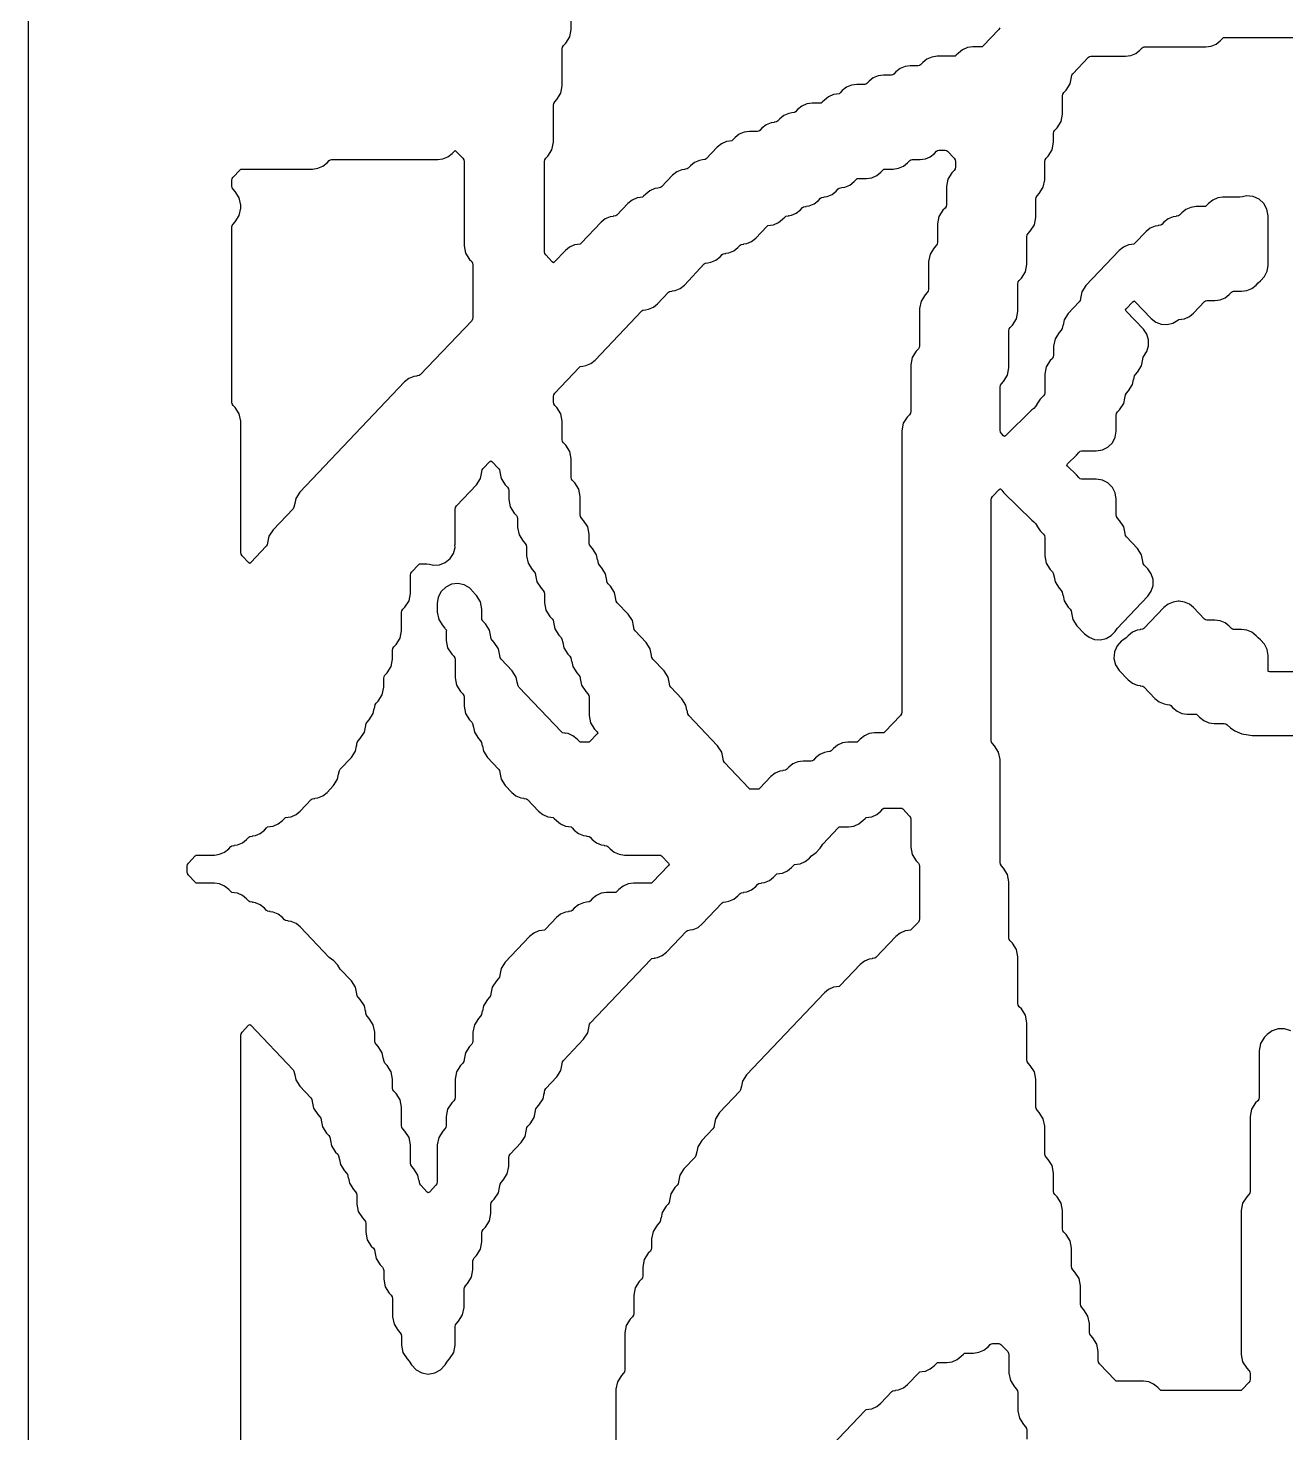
# Model space of a CAD drawing. Header units: millimetres. Extents: x 10 to 410, y 18 to 283.
# Drawn here: x 148 to 179.63, y 215.63 to 250.95 of the extents above; entities that cross this region are included whole.
import ezdxf

# ---------------------------------------------------------------- set-up
doc = ezdxf.new("R2010")
doc.units = ezdxf.units.MM
doc.layers.add('CUT', color=1, linetype='Continuous')

msp = doc.modelspace()

# ---------------------------------------------------------------- linework, layer by layer
at = {"layer": 'CUT'}
for points in [[(198.134, 157), (198.134, 160), (211.2679, 160), (211.2679, 280), (198.134, 280), (198.134, 283), (190.134, 283), (190.134, 280), (169.134, 280), (169.134, 283), (161.134, 283), (161.134, 280), (148, 280), (148, 160), (161.134, 160), (161.134, 157), (169.134, 157), (169.134, 160), (190.134, 160), (190.134, 157)], [(155.2889, 247.4274), (155.4127, 247.4805), (155.5178, 247.5648), (155.5714, 247.6211), (155.5965, 247.6412), (155.6285, 247.6456), (158.3008, 247.6456), (158.4343, 247.6637), (158.558, 247.7168), (158.6632, 247.801), (158.712, 247.8524), (158.74, 247.8736), (158.768, 247.8524), (158.9318, 247.6801), (158.9561, 247.6422), (158.9647, 247.5979), (158.9647, 245.4825), (159.0003, 245.297), (159.1023, 245.1379), (159.1565, 245.0809), (159.1808, 245.043), (159.1893, 244.9988), (159.1893, 243.6763), (159.1808, 243.6321), (159.1565, 243.5942), (157.8646, 242.2355), (157.8395, 242.2153), (157.774, 242.2064), (157.7744, 242.2033), (157.6977, 242.1928), (157.5739, 242.1397), (157.4688, 242.0555), (154.8336, 239.284), (154.7317, 239.125), (154.7071, 238.997), (154.705, 238.9974), (154.6875, 238.9064), (154.6632, 238.8684), (154.1596, 238.3389), (154.0577, 238.1798), (154.0331, 238.0519), (154.031, 238.0523), (154.0135, 237.9612), (153.9892, 237.9233), (153.6007, 237.5147), (153.5727, 237.4935), (153.5447, 237.5147), (153.3808, 237.687), (153.3565, 237.7249), (153.348, 237.7692), (153.348, 241.0661), (153.3123, 241.2516), (153.2103, 241.4106), (153.1562, 241.4676), (153.1318, 241.5055), (153.1233, 241.5498), (153.1233, 245.9439), (153.1318, 245.9882), (153.1562, 246.0261), (153.2103, 246.0831), (153.3123, 246.2421), (153.348, 246.4276), (153.348, 246.5007), (153.3123, 246.6862), (153.2103, 246.8452), (153.1562, 246.9022), (153.1318, 246.9401), (153.1233, 246.9844), (153.1233, 247.1253), (153.1318, 247.1696), (153.1562, 247.2075), (153.3247, 247.3848), (153.3499, 247.4049), (153.3818, 247.4093), (155.1555, 247.4093)], [(162.0289, 242.4654), (162.1527, 242.5185), (162.2578, 242.6027), (163.4347, 243.8405), (163.4599, 243.8606), (163.5253, 243.8695), (163.5249, 243.8727), (163.6016, 243.8831), (163.7254, 243.9362), (163.8305, 244.0204), (164.1087, 244.313), (164.1339, 244.3332), (164.1993, 244.3421), (164.1989, 244.3453), (164.2756, 244.3557), (164.3994, 244.4088), (164.5045, 244.493), (165.0073, 245.0219), (165.0325, 245.0421), (165.098, 245.051), (165.0976, 245.0541), (165.1743, 245.0646), (165.298, 245.1177), (165.4031, 245.2019), (165.4567, 245.2582), (165.4819, 245.2784), (165.5473, 245.2873), (165.5469, 245.2904), (165.6236, 245.3008), (165.7474, 245.3539), (165.8525, 245.4382), (165.906, 245.4945), (165.9312, 245.5146), (165.9967, 245.5235), (165.9962, 245.5267), (166.0729, 245.5371), (166.1967, 245.5902), (166.3018, 245.6745), (166.58, 245.967), (166.6052, 245.9872), (166.6707, 245.9961), (166.6702, 245.9993), (166.7469, 246.0097), (166.8707, 246.0628), (166.9758, 246.147), (167.0293, 246.2033), (167.0545, 246.2235), (167.12, 246.2324), (167.1196, 246.2356), (167.1963, 246.246), (167.32, 246.2991), (167.4251, 246.3833), (167.4787, 246.4396), (167.5038, 246.4598), (167.5693, 246.4687), (167.5689, 246.4719), (167.6456, 246.4823), (167.7694, 246.5354), (167.8745, 246.6196), (167.928, 246.6759), (167.9532, 246.6961), (168.0187, 246.705), (168.0182, 246.7081), (168.0949, 246.7186), (168.2187, 246.7717), (168.3238, 246.8559), (168.3773, 246.9122), (168.4025, 246.9324), (168.468, 246.9413), (168.4676, 246.9444), (168.5443, 246.9549), (168.668, 247.008), (168.7731, 247.0922), (168.8267, 247.1485), (168.8518, 247.1687), (168.8838, 247.173), (169.0848, 247.173), (169.2183, 247.1911), (169.342, 247.2442), (169.4471, 247.3285), (169.5007, 247.3848), (169.5258, 247.4049), (169.5578, 247.4093), (169.7588, 247.4093), (169.8923, 247.4274), (170.016, 247.4805), (170.1211, 247.5648), (170.1747, 247.6211), (170.1998, 247.6412), (170.2318, 247.6456), (170.4328, 247.6456), (170.5663, 247.6637), (170.69, 247.7168), (170.7951, 247.801), (170.8487, 247.8573), (170.8738, 247.8775), (170.9058, 247.8819), (171.0628, 247.8819), (171.0948, 247.8775), (171.12, 247.8573), (171.2885, 247.6801), (171.3128, 247.6422), (171.3213, 247.5979), (171.3213, 247.4569), (171.3128, 247.4127), (171.2885, 247.3747), (171.2343, 247.3178), (171.1323, 247.1587), (171.0966, 246.9732), (171.0966, 246.5118), (171.0881, 246.4675), (171.0638, 246.4296), (171.0096, 246.3726), (170.9077, 246.2136), (170.872, 246.0281), (170.872, 245.5666), (170.8635, 245.5224), (170.8391, 245.4845), (170.785, 245.4275), (170.683, 245.2684), (170.6473, 245.0829), (170.6473, 244.3852), (170.6388, 244.341), (170.6145, 244.303), (170.5603, 244.246), (170.4583, 244.087), (170.4226, 243.9015), (170.4226, 242.9675), (170.4141, 242.9232), (170.3898, 242.8853), (170.3356, 242.8283), (170.2337, 242.6693), (170.198, 242.4838), (170.198, 241.3135), (170.1895, 241.2692), (170.1651, 241.2313), (170.111, 241.1743), (170.009, 241.0153), (169.9733, 240.8298), (169.9733, 233.7523), (169.9648, 233.708), (169.9405, 233.6701), (169.5473, 233.2566), (169.5221, 233.2364), (169.4902, 233.2321), (169.2892, 233.2321), (169.1557, 233.2139), (169.0319, 233.1608), (168.9268, 233.0766), (168.8733, 233.0203), (168.8481, 233.0001), (168.8162, 232.9958), (168.6152, 232.9958), (168.4817, 232.9776), (168.3579, 232.9245), (168.2528, 232.8403), (168.1993, 232.784), (168.1741, 232.7638), (168.1086, 232.7549), (168.1091, 232.7518), (168.0324, 232.7414), (167.9086, 232.6882), (167.8035, 232.604), (167.75, 232.5477), (167.7248, 232.5276), (167.6928, 232.5232), (167.4918, 232.5232), (167.3584, 232.5051), (167.2346, 232.452), (167.1295, 232.3677), (167.076, 232.3114), (167.0508, 232.2913), (166.9853, 232.2824), (166.9857, 232.2792), (166.9091, 232.2688), (166.7853, 232.2157), (166.6802, 232.1315), (166.402, 231.8389), (166.3768, 231.8187), (166.3448, 231.8143), (166.1878, 231.8143), (166.1559, 231.8187), (166.1307, 231.8389), (165.5128, 232.4887), (165.4885, 232.5266), (165.471, 232.6177), (165.4689, 232.6173), (165.4443, 232.7452), (165.3423, 232.9043), (164.6142, 233.6701), (164.5898, 233.708), (164.5723, 233.7991), (164.5703, 233.7987), (164.5456, 233.9267), (164.4437, 234.0857), (164.1648, 234.379), (164.1405, 234.4169), (164.123, 234.508), (164.1209, 234.5076), (164.0963, 234.6355), (163.9943, 234.7946), (163.7155, 235.0878), (163.6912, 235.1258), (163.6737, 235.2168), (163.6716, 235.2164), (163.647, 235.3444), (163.545, 235.5034), (163.2662, 235.7967), (163.2418, 235.8346), (163.2243, 235.9257), (163.2223, 235.9253), (163.1976, 236.0533), (163.0957, 236.2123), (162.8168, 236.5055), (162.7925, 236.5435), (162.775, 236.6345), (162.7729, 236.6341), (162.7483, 236.7621), (162.6463, 236.9211), (162.5922, 236.9781), (162.5678, 237.0161), (162.5503, 237.1071), (162.5483, 237.1067), (162.5236, 237.2347), (162.4217, 237.3937), (162.3675, 237.4507), (162.3432, 237.4886), (162.3257, 237.5797), (162.3236, 237.5793), (162.299, 237.7073), (162.197, 237.8663), (162.1428, 237.9233), (162.1185, 237.9612), (162.11, 238.0055), (162.11, 238.2306), (162.0743, 238.4161), (161.9723, 238.5751), (161.9182, 238.6321), (161.8938, 238.6701), (161.8853, 238.7143), (161.8853, 239.1758), (161.8496, 239.3613), (161.7477, 239.5203), (161.6935, 239.5773), (161.6692, 239.6152), (161.6607, 239.6595), (161.6607, 240.1209), (161.625, 240.3064), (161.523, 240.4654), (161.4688, 240.5224), (161.4445, 240.5604), (161.436, 240.6046), (161.436, 241.0661), (161.4003, 241.2516), (161.2983, 241.4106), (161.2442, 241.4676), (161.2198, 241.5055), (161.2113, 241.5498), (161.2113, 241.6907), (161.2198, 241.735), (161.2442, 241.7729), (161.862, 242.4227), (161.8872, 242.4429), (161.9527, 242.4518), (161.9522, 242.455)], [(152.8176, 230.1785), (152.9414, 230.2316), (153.0465, 230.3158), (153.1, 230.3721), (153.1252, 230.3923), (153.1907, 230.4012), (153.1902, 230.4043), (153.2669, 230.4148), (153.3907, 230.4679), (153.4958, 230.5521), (153.5494, 230.6084), (153.5745, 230.6286), (153.64, 230.6375), (153.6396, 230.6406), (153.7163, 230.6511), (153.84, 230.7042), (153.9452, 230.7884), (153.9987, 230.8447), (154.0239, 230.8649), (154.0893, 230.8738), (154.0889, 230.8769), (154.1656, 230.8873), (154.2894, 230.9404), (154.3945, 231.0247), (154.448, 231.081), (154.4732, 231.1011), (154.5387, 231.11), (154.5382, 231.1132), (154.6149, 231.1236), (154.7387, 231.1767), (154.8438, 231.261), (155.122, 231.5535), (155.1472, 231.5737), (155.2127, 231.5826), (155.2122, 231.5858), (155.2889, 231.5962), (155.4127, 231.6493), (155.5178, 231.7335), (155.6817, 231.9059), (155.7836, 232.0649), (155.8083, 232.1929), (155.8103, 232.1925), (155.8278, 232.2835), (155.8522, 232.3215), (156.131, 232.6147), (156.233, 232.7738), (156.2576, 232.9017), (156.2597, 232.9013), (156.2772, 232.9924), (156.3015, 233.0303), (156.3557, 233.0873), (156.4576, 233.2463), (156.4823, 233.3743), (156.4843, 233.3739), (156.5018, 233.465), (156.5262, 233.5029), (156.5803, 233.5599), (156.6823, 233.7189), (156.7069, 233.8469), (156.709, 233.8465), (156.7265, 233.9375), (156.7508, 233.9755), (156.805, 234.0324), (156.907, 234.1915), (156.9427, 234.377), (156.9427, 234.6021), (156.9512, 234.6464), (156.9755, 234.6843), (157.0297, 234.7413), (157.1316, 234.9003), (157.1673, 235.0858), (157.1673, 235.311), (157.1758, 235.3552), (157.2002, 235.3932), (157.2543, 235.4502), (157.3563, 235.6092), (157.392, 235.7947), (157.392, 236.2561), (157.4005, 236.3004), (157.4248, 236.3383), (157.479, 236.3953), (157.581, 236.5543), (157.6167, 236.7398), (157.6167, 237.2013), (157.6252, 237.2455), (157.6495, 237.2835), (157.818, 237.4607), (157.8432, 237.4809), (157.8752, 237.4852), (158.0322, 237.4852), (158.0939, 237.4768), (158.1938, 237.4513), (158.3477, 237.4603), (158.4915, 237.5158), (158.6115, 237.6125), (158.6964, 237.7411), (158.7381, 237.8894), (158.7357, 237.9578), (158.74, 237.9578), (158.74, 238.8553), (158.7485, 238.8996), (158.7728, 238.9375), (159.2763, 239.467), (159.3783, 239.6261), (159.4029, 239.754), (159.405, 239.7536), (159.4225, 239.8447), (159.4468, 239.8826), (159.6107, 240.055), (159.6387, 240.0762), (159.6666, 240.055), (159.8305, 239.8826), (159.8548, 239.8447), (159.8723, 239.7536), (159.8744, 239.754), (159.899, 239.6261), (160.001, 239.467), (160.0552, 239.4101), (160.0795, 239.3721), (160.088, 239.3279), (160.088, 239.1027), (160.1237, 238.9172), (160.2256, 238.7582), (160.2798, 238.7012), (160.3041, 238.6633), (160.3127, 238.619), (160.3127, 238.3939), (160.3483, 238.2084), (160.4503, 238.0493), (160.5045, 237.9923), (160.5288, 237.9544), (160.5373, 237.9102), (160.5373, 237.685), (160.573, 237.4995), (160.675, 237.3405), (160.7292, 237.2835), (160.7535, 237.2455), (160.771, 237.1545), (160.7731, 237.1549), (160.7977, 237.0269), (160.8996, 236.8679), (160.9538, 236.8109), (160.9781, 236.773), (160.9867, 236.7287), (160.9867, 236.5036), (161.0223, 236.3181), (161.1243, 236.159), (161.1785, 236.102), (161.2028, 236.0641), (161.2203, 235.9731), (161.2224, 235.9735), (161.247, 235.8455), (161.349, 235.6865), (161.4032, 235.6295), (161.4275, 235.5915), (161.445, 235.5005), (161.4471, 235.5009), (161.4717, 235.3729), (161.5736, 235.2139), (161.6278, 235.1569), (161.6521, 235.119), (161.6697, 235.0279), (161.6717, 235.0283), (161.6963, 234.9003), (161.7983, 234.7413), (161.8525, 234.6843), (161.8768, 234.6464), (161.8943, 234.5553), (161.8964, 234.5557), (161.921, 234.4278), (162.023, 234.2687), (162.0772, 234.2118), (162.1015, 234.1738), (162.11, 234.1296), (162.11, 233.6681), (162.1457, 233.4826), (162.2476, 233.3236), (162.3084, 233.2597), (162.3276, 233.2321), (162.3084, 233.2045), (162.1333, 233.0203), (162.1081, 233.0001), (162.0762, 232.9958), (161.9192, 232.9958), (161.8872, 233.0001), (161.862, 233.0203), (161.8085, 233.0766), (161.7034, 233.1608), (161.5796, 233.2139), (161.5029, 233.2243), (161.5033, 233.2275), (161.4379, 233.2364), (161.4127, 233.2566), (160.3455, 234.379), (160.3212, 234.4169), (160.3037, 234.508), (160.3016, 234.5076), (160.277, 234.6355), (160.175, 234.7946), (159.8962, 235.0878), (159.8718, 235.1258), (159.8543, 235.2168), (159.8523, 235.2164), (159.8276, 235.3444), (159.7257, 235.5034), (159.6715, 235.5604), (159.6472, 235.5983), (159.6297, 235.6894), (159.6276, 235.689), (159.603, 235.817), (159.501, 235.976), (159.4468, 236.033), (159.4362, 236.0495), (159.4078, 236.0812), (159.414, 236.1191), (159.414, 236.3403), (159.3783, 236.5258), (159.2763, 236.6849), (159.2222, 236.7418), (159.2116, 236.7584), (159.1048, 236.8775), (158.9658, 236.9568), (158.8088, 236.9881), (158.65, 236.9683), (158.5057, 236.8993), (158.3905, 236.7882), (158.3163, 236.6464), (158.2907, 236.4885), (158.2907, 236.2673), (158.3263, 236.0818), (158.4283, 235.9227), (158.4825, 235.8658), (158.4931, 235.8492), (158.5215, 235.8176), (158.5153, 235.7796), (158.5153, 235.5584), (158.551, 235.3729), (158.653, 235.2139), (158.7072, 235.1569), (158.7315, 235.119), (158.74, 235.0747), (158.74, 234.6133), (158.7757, 234.4278), (158.8776, 234.2687), (158.9318, 234.2118), (158.9561, 234.1738), (158.9647, 234.1296), (158.9647, 233.9044), (159.0003, 233.7189), (159.1023, 233.5599), (159.1565, 233.5029), (159.1808, 233.465), (159.1983, 233.3739), (159.2004, 233.3743), (159.225, 233.2463), (159.327, 233.0873), (159.3812, 233.0303), (159.4055, 232.9924), (159.423, 232.9013), (159.4251, 232.9017), (159.4497, 232.7738), (159.5516, 232.6147), (159.8305, 232.3215), (159.8548, 232.2835), (159.8723, 232.1925), (159.8744, 232.1929), (159.899, 232.0649), (160.001, 231.9059), (160.1648, 231.7335), (160.2699, 231.6493), (160.3937, 231.5962), (160.4704, 231.5858), (160.47, 231.5826), (160.5355, 231.5737), (160.5606, 231.5535), (160.8388, 231.261), (160.9439, 231.1767), (161.0677, 231.1236), (161.1444, 231.1132), (161.144, 231.11), (161.2095, 231.1011), (161.2346, 231.081), (161.2882, 231.0247), (161.3933, 230.9404), (161.5171, 230.8873), (161.5937, 230.8769), (161.5933, 230.8738), (161.6588, 230.8649), (161.684, 230.8447), (161.7375, 230.7884), (161.8426, 230.7042), (161.9664, 230.6511), (162.0431, 230.6406), (162.0426, 230.6375), (162.1081, 230.6286), (162.1333, 230.6084), (162.1868, 230.5521), (162.2919, 230.4679), (162.4157, 230.4148), (162.4924, 230.4043), (162.492, 230.4012), (162.5575, 230.3923), (162.5826, 230.3721), (162.6362, 230.3158), (162.7413, 230.2316), (162.8651, 230.1785), (162.9985, 230.1603), (163.8735, 230.1603), (163.9055, 230.156), (163.9306, 230.1358), (164.1057, 229.9516), (164.125, 229.9241), (164.1057, 229.8965), (163.706, 229.476), (163.6808, 229.4558), (163.6488, 229.4515), (163.2232, 229.4515), (163.0897, 229.4333), (162.9659, 229.3802), (162.8608, 229.296), (162.8073, 229.2397), (162.7821, 229.2195), (162.7502, 229.2152), (162.5492, 229.2152), (162.4157, 229.197), (162.2919, 229.1439), (162.1868, 229.0597), (162.1333, 229.0034), (162.1081, 228.9832), (162.0426, 228.9743), (162.0431, 228.9712), (161.9664, 228.9608), (161.8426, 228.9077), (161.7375, 228.8234), (161.684, 228.7671), (161.6588, 228.747), (161.5933, 228.7381), (161.5937, 228.7349), (161.5171, 228.7245), (161.3933, 228.6714), (161.2882, 228.5871), (161.01, 228.2946), (160.9848, 228.2744), (160.9193, 228.2655), (160.9197, 228.2623), (160.8431, 228.2519), (160.7193, 228.1988), (160.6142, 228.1146), (160.001, 227.4697), (159.899, 227.3106), (159.8744, 227.1827), (159.8723, 227.1831), (159.8548, 227.092), (159.8305, 227.0541), (159.7763, 226.9971), (159.6743, 226.8381), (159.6497, 226.7101), (159.6477, 226.7105), (159.6301, 226.6194), (159.6058, 226.5815), (159.5516, 226.5245), (159.4497, 226.3655), (159.4251, 226.2375), (159.423, 226.2379), (159.4055, 226.1469), (159.3812, 226.1089), (159.327, 226.0519), (159.225, 225.8929), (159.1893, 225.7074), (159.1893, 225.4823), (159.1808, 225.438), (159.1565, 225.4001), (159.1023, 225.3431), (159.0003, 225.1841), (158.9757, 225.0561), (158.9737, 225.0565), (158.9561, 224.9654), (158.9318, 224.9275), (158.8776, 224.8705), (158.7757, 224.7115), (158.74, 224.526), (158.74, 224.0645), (158.7315, 224.0203), (158.7072, 223.9823), (158.653, 223.9254), (158.551, 223.7663), (158.5153, 223.5808), (158.5153, 223.3557), (158.5068, 223.3114), (158.4825, 223.2735), (158.4283, 223.2165), (158.3263, 223.0575), (158.2907, 222.872), (158.2907, 221.938), (158.2821, 221.8937), (158.2578, 221.8558), (158.094, 221.6834), (158.066, 221.6622), (158.038, 221.6834), (157.8742, 221.8558), (157.8498, 221.8937), (157.8323, 221.9847), (157.8303, 221.9844), (157.8056, 222.1123), (157.7037, 222.2714), (157.6495, 222.3283), (157.6252, 222.3663), (157.6167, 222.4105), (157.6167, 222.872), (157.581, 223.0575), (157.479, 223.2165), (157.4248, 223.2735), (157.4005, 223.3114), (157.392, 223.3557), (157.392, 223.8171), (157.3563, 224.0026), (157.2543, 224.1616), (157.2002, 224.2186), (157.1758, 224.2566), (157.1673, 224.3008), (157.1673, 224.526), (157.1316, 224.7115), (157.0297, 224.8705), (156.9755, 224.9275), (156.9512, 224.9654), (156.9337, 225.0565), (156.9316, 225.0561), (156.907, 225.1841), (156.805, 225.3431), (156.7508, 225.4001), (156.7265, 225.438), (156.718, 225.4823), (156.718, 225.7074), (156.6823, 225.8929), (156.5803, 226.0519), (156.5262, 226.1089), (156.5018, 226.1469), (156.4843, 226.2379), (156.4823, 226.2375), (156.4576, 226.3655), (156.3557, 226.5245), (156.3015, 226.5815), (156.2772, 226.6194), (156.2597, 226.7105), (156.2576, 226.7101), (156.233, 226.8381), (156.131, 226.9971), (155.8522, 227.2904), (155.7888, 227.3893), (155.6911, 227.5008), (155.6303, 227.5384), (155.5714, 227.5857), (154.8438, 228.3509), (154.7387, 228.4351), (154.6149, 228.4882), (154.5382, 228.4986), (154.5387, 228.5018), (154.4732, 228.5107), (154.448, 228.5308), (154.3945, 228.5871), (154.2894, 228.6714), (154.1656, 228.7245), (154.0889, 228.7349), (154.0893, 228.7381), (154.0239, 228.747), (153.9987, 228.7671), (153.9452, 228.8234), (153.84, 228.9077), (153.7163, 228.9608), (153.6396, 228.9712), (153.64, 228.9743), (153.5745, 228.9832), (153.5494, 229.0034), (153.4958, 229.0597), (153.3907, 229.1439), (153.2669, 229.197), (153.1902, 229.2075), (153.1907, 229.2106), (153.1252, 229.2195), (153.1, 229.2397), (153.0465, 229.296), (152.9414, 229.3802), (152.8176, 229.4333), (152.6841, 229.4515), (152.2585, 229.4515), (152.2265, 229.4558), (152.2014, 229.476), (152.0328, 229.6532), (152.0085, 229.6912), (152, 229.7354), (152, 229.8764), (152.0085, 229.9206), (152.0328, 229.9586), (152.2014, 230.1358), (152.2265, 230.156), (152.2585, 230.1603), (152.6841, 230.1603)]]:
    msp.add_lwpolyline(points, close=True, dxfattribs=at)
for points in [[(172.4361, 250.957), (172.4118, 250.9191), (172.0186, 250.5055), (171.9935, 250.4854), (171.9615, 250.481), (171.7605, 250.481), (171.627, 250.4629), (171.5033, 250.4098), (171.3982, 250.3255), (171.3446, 250.2692), (171.3195, 250.2491), (171.2875, 250.2447), (170.8618, 250.2447), (170.7284, 250.2266), (170.6046, 250.1735), (170.4995, 250.0893), (170.446, 250.033), (170.4208, 250.0128), (170.3888, 250.0084), (170.1878, 250.0084), (170.0544, 249.9903), (169.9306, 249.9372), (169.8255, 249.853), (169.772, 249.7967), (169.7468, 249.7765), (169.7148, 249.7722), (169.5138, 249.7722), (169.3804, 249.754), (169.2566, 249.7009), (169.1515, 249.6167), (169.098, 249.5604), (169.0728, 249.5402), (169.0408, 249.5359), (168.8398, 249.5359), (168.7064, 249.5177), (168.5826, 249.4646), (168.4775, 249.3804), (168.424, 249.3241), (168.3988, 249.3039), (168.3333, 249.295), (168.3337, 249.2919), (168.2571, 249.2814), (168.1333, 249.2283), (168.0282, 249.1441), (167.9746, 249.0878), (167.9495, 249.0676), (167.9175, 249.0633), (167.7165, 249.0633), (167.5831, 249.0451), (167.4593, 248.992), (167.3542, 248.9078), (167.3006, 248.8515), (167.2755, 248.8313), (167.21, 248.8224), (167.2104, 248.8193), (167.1337, 248.8089), (167.0099, 248.7558), (166.9048, 248.6715), (166.8513, 248.6152), (166.8261, 248.5951), (166.7606, 248.5862), (166.7611, 248.583), (166.6844, 248.5726), (166.5606, 248.5195), (166.4555, 248.4352), (166.402, 248.3789), (166.3768, 248.3588), (166.3448, 248.3544), (166.1438, 248.3544), (166.0104, 248.3363), (165.8866, 248.2832), (165.7815, 248.199), (165.728, 248.1427), (165.7028, 248.1225), (165.6373, 248.1136), (165.6377, 248.1104), (165.5611, 248.1), (165.4373, 248.0469), (165.3322, 247.9627), (165.054, 247.6701), (165.0288, 247.6499), (164.9633, 247.641), (164.9637, 247.6379), (164.8871, 247.6274), (164.7633, 247.5743), (164.6582, 247.4901), (164.6046, 247.4338), (164.5795, 247.4136), (164.514, 247.4047), (164.5144, 247.4016), (164.4377, 247.3911), (164.3139, 247.338), (164.2088, 247.2538), (163.9306, 246.9612), (163.9055, 246.9411), (163.84, 246.9322), (163.8404, 246.929), (163.7637, 246.9186), (163.6399, 246.8655), (163.5348, 246.7812), (163.4813, 246.7249), (163.4561, 246.7048), (163.3906, 246.6959), (163.3911, 246.6927), (163.3144, 246.6823), (163.1906, 246.6292), (163.0855, 246.545), (162.8073, 246.2524), (162.7821, 246.2322), (162.7166, 246.2233), (162.7171, 246.2201), (162.6404, 246.2097), (162.5166, 246.1566), (162.4115, 246.0724), (161.9086, 245.5435), (161.8835, 245.5233), (161.818, 245.5144), (161.8184, 245.5113), (161.7417, 245.5008), (161.6179, 245.4477), (161.5128, 245.3635), (161.2393, 245.0759), (161.2113, 245.0546), (161.1833, 245.0759), (161.0195, 245.2482), (160.9952, 245.2861), (160.9867, 245.3304), (160.9867, 247.5979), (160.9952, 247.6422), (161.0195, 247.6801), (161.0737, 247.7371), (161.1756, 247.8961), (161.2113, 248.0816), (161.2113, 249.0156), (161.2198, 249.0599), (161.2442, 249.0978), (161.2983, 249.1548), (161.4003, 249.3138), (161.436, 249.4993), (161.436, 250.4334), (161.4445, 250.4776), (161.4688, 250.5155), (161.523, 250.5725), (161.625, 250.7316), (161.6607, 250.9171), (161.6607, 251.3785)], [(179.7553, 225.7417), (179.6023, 225.7931), (179.4409, 225.7931), (179.2879, 225.7417), (179.1593, 225.6442), (179.0976, 225.5794), (178.9957, 225.4203), (178.96, 225.2348), (178.96, 224.0645), (178.9515, 224.0203), (178.9271, 223.9823), (178.873, 223.9254), (178.771, 223.7663), (178.7353, 223.5808), (178.7353, 221.7017), (178.7268, 221.6574), (178.7025, 221.6195), (178.6483, 221.5625), (178.5463, 221.4035), (178.5106, 221.218), (178.5106, 217.6006), (178.5463, 217.4151), (178.6483, 217.2561), (178.7025, 217.1991), (178.7268, 217.1612), (178.7353, 217.1169), (178.7353, 216.9759), (178.7268, 216.9317), (178.7025, 216.8937), (178.534, 216.7165), (178.5088, 216.6963), (178.4768, 216.692), (176.5225, 216.692), (176.4905, 216.6963), (176.4653, 216.7165), (176.4118, 216.7728), (176.3067, 216.857), (176.1829, 216.9101), (176.0494, 216.9283), (175.3991, 216.9283), (175.3672, 216.9326), (175.342, 216.9528), (174.9488, 217.3663), (174.9245, 217.4042), (174.916, 217.4485), (174.916, 217.6737), (174.8803, 217.8592), (174.7783, 218.0182), (174.7242, 218.0752), (174.6998, 218.1131), (174.6913, 218.1574), (174.6913, 218.3825), (174.6556, 218.568), (174.5537, 218.727), (174.4995, 218.784), (174.4752, 218.822), (174.4666, 218.8662), (174.4666, 219.3277), (174.431, 219.5132), (174.329, 219.6722), (174.2748, 219.7292), (174.2505, 219.7671), (174.242, 219.8114), (174.242, 220.2728), (174.2063, 220.4583), (174.1043, 220.6173), (174.0502, 220.6743), (174.0258, 220.7123), (174.0173, 220.7565), (174.0173, 221.218), (173.9816, 221.4035), (173.8797, 221.5625), (173.8255, 221.6195), (173.8012, 221.6574), (173.7926, 221.7017), (173.7926, 222.1631), (173.757, 222.3486), (173.655, 222.5076), (173.6008, 222.5646), (173.5765, 222.6026), (173.568, 222.6468), (173.568, 223.3445), (173.5323, 223.53), (173.4303, 223.6891), (173.3762, 223.7461), (173.3518, 223.784), (173.3433, 223.8282), (173.3433, 224.526), (173.3076, 224.7115), (173.2057, 224.8705), (173.1515, 224.9275), (173.1272, 224.9654), (173.1186, 225.0097), (173.1186, 225.9437), (173.083, 226.1292), (172.981, 226.2882), (172.9268, 226.3452), (172.9025, 226.3831), (172.894, 226.4274), (172.894, 227.5977), (172.8583, 227.7832), (172.7563, 227.9422), (172.7022, 227.9992), (172.6778, 228.0372), (172.6693, 228.0814), (172.6693, 229.488), (172.6336, 229.6735), (172.5317, 229.8325), (172.4775, 229.8895), (172.4532, 229.9275), (172.4446, 229.9717), (172.4446, 232.5597), (172.409, 232.7452), (172.307, 232.9043), (172.2528, 232.9612), (172.2285, 232.9992), (172.22, 233.0434), (172.22, 239.0916), (172.2285, 239.1358), (172.2528, 239.1738), (172.4213, 239.351), (172.4462, 239.371), (172.4558, 239.3694), (172.4876, 239.3359), (172.5417, 239.271), (173.2468, 238.5764), (173.2903, 238.5413), (173.3379, 238.4973), (173.367, 238.4434), (173.3699, 238.4343), (173.455, 238.3129), (173.5351, 238.2286), (173.5595, 238.1907), (173.568, 238.1464), (173.568, 237.685), (173.6037, 237.4995), (173.7056, 237.3405), (173.7598, 237.2835), (173.7841, 237.2455), (173.8016, 237.1545), (173.8037, 237.1549), (173.8283, 237.0269), (173.9303, 236.8679), (173.9845, 236.8109), (174.0088, 236.773), (174.0263, 236.6819), (174.0284, 236.6823), (174.053, 236.5543), (174.155, 236.3953), (174.2091, 236.3383), (174.2335, 236.3004), (174.251, 236.2093), (174.253, 236.2097), (174.2777, 236.0818), (174.3796, 235.9227), (174.5671, 235.7256), (174.6831, 235.635), (174.8205, 235.5821), (174.9674, 235.5716), (175.111, 235.6042), (175.2388, 235.6773), (175.3398, 235.7845), (175.3916, 235.8588), (176.1611, 236.6681), (176.2476, 236.7924), (176.2929, 236.9369), (176.2929, 237.0884), (176.2476, 237.2329), (176.1611, 237.3572), (176.0721, 237.4507), (176.0478, 237.4886), (176.0303, 237.5797), (176.0282, 237.5793), (176.0036, 237.7073), (175.9017, 237.8663), (175.6228, 238.1596), (175.5985, 238.1975), (175.581, 238.2885), (175.5789, 238.2881), (175.5543, 238.4161), (175.4523, 238.5751), (175.3981, 238.6321), (175.3738, 238.6701), (175.3653, 238.7143), (175.3653, 239.1118), (175.3408, 239.2663), (175.2698, 239.4057), (175.1592, 239.5163), (175.0198, 239.5873), (174.8653, 239.6118), (174.4929, 239.6118), (174.4555, 239.6179), (174.4237, 239.6514), (174.3696, 239.7163), (174.1442, 239.9384), (174.1237, 239.9662), (174.1442, 239.9941), (174.3696, 240.2162), (174.4237, 240.2811), (174.4555, 240.3145), (174.4929, 240.3207), (174.8653, 240.3207), (175.0198, 240.3451), (175.1592, 240.4162), (175.2698, 240.5268), (175.3408, 240.6662), (175.3653, 240.8207), (175.3653, 241.2182), (175.3738, 241.2624), (175.3981, 241.3004), (175.4523, 241.3573), (175.5543, 241.5164), (175.5789, 241.6443), (175.581, 241.6439), (175.5985, 241.735), (175.6228, 241.7729), (175.677, 241.8299), (175.779, 241.9889), (175.8036, 242.1169), (175.8056, 242.1165), (175.8232, 242.2076), (175.8475, 242.2455), (175.9017, 242.3025), (176.0036, 242.4615), (176.0282, 242.5895), (176.0303, 242.5891), (176.0478, 242.6801), (176.0979, 242.7582), (176.0951, 242.76), (176.1353, 242.8177), (176.1806, 242.9622), (176.1806, 243.1137), (176.1353, 243.2582), (176.0487, 243.3825), (175.6162, 243.8374), (175.597, 243.865), (175.6162, 243.8926), (175.7867, 244.0718), (175.8146, 244.093), (175.8426, 244.0718), (176.2421, 243.6518), (176.3588, 243.5607), (176.4972, 243.5079), (176.6449, 243.4979), (176.7891, 243.5316), (176.917, 243.6061), (176.9398, 243.6243), (177.0053, 243.6332), (177.0049, 243.6364), (177.0816, 243.6468), (177.2054, 243.6999), (177.3105, 243.7842), (177.5887, 244.0768), (177.6138, 244.0969), (177.6458, 244.1013), (177.8468, 244.1013), (177.9802, 244.1194), (178.104, 244.1725), (178.2091, 244.2567), (178.2627, 244.313), (178.2878, 244.3332), (178.3198, 244.3376), (178.5208, 244.3376), (178.6542, 244.3557), (178.778, 244.4088), (178.8831, 244.493), (178.9367, 244.5493), (178.9973, 244.5979), (179.0982, 244.7071), (179.1625, 244.8411), (179.1846, 244.9881), (179.1846, 246.236), (179.1578, 246.3977), (179.08, 246.542), (178.9598, 246.6534), (178.81, 246.72), (178.6467, 246.7345), (178.5462, 246.7099), (178.4768, 246.7004), (178.0512, 246.7004), (177.9177, 246.6823), (177.7939, 246.6292), (177.6888, 246.545), (177.6353, 246.4886), (177.6101, 246.4685), (177.5781, 246.4641), (177.3772, 246.4641), (177.2437, 246.446), (177.1199, 246.3929), (177.0148, 246.3087), (176.9613, 246.2524), (176.9361, 246.2322), (176.8706, 246.2233), (176.8711, 246.2201), (176.7944, 246.2097), (176.6706, 246.1566), (176.5655, 246.0724), (176.512, 246.0161), (176.4868, 245.9959), (176.4213, 245.987), (176.4217, 245.9838), (176.345, 245.9734), (176.2213, 245.9203), (176.1162, 245.8361), (175.838, 245.5435), (175.8128, 245.5233), (175.7473, 245.5144), (175.7477, 245.5113), (175.671, 245.5008), (175.5473, 245.4477), (175.4422, 245.3635), (174.6043, 244.4823), (174.5023, 244.3233), (174.4777, 244.1953), (174.4756, 244.1957), (174.4581, 244.1047), (174.4338, 244.0667), (174.155, 243.7735), (174.053, 243.6144), (174.0284, 243.4865), (174.0263, 243.4869), (174.0088, 243.3958), (173.9845, 243.3579), (173.9303, 243.3009), (173.8283, 243.1419), (173.7926, 242.9564), (173.7926, 242.7312), (173.7841, 242.6869), (173.7598, 242.649), (173.7056, 242.592), (173.6037, 242.433), (173.568, 242.2475), (173.568, 241.7861), (173.5595, 241.7418), (173.5351, 241.7039), (173.455, 241.6196), (173.3699, 241.4982), (173.367, 241.4891), (173.3379, 241.4352), (173.2903, 241.3912), (173.2468, 241.3561), (172.5846, 240.7038), (172.5564, 240.6837), (172.5289, 240.7047), (172.4775, 240.7587), (172.4532, 240.7967), (172.4446, 240.8409), (172.4446, 241.927), (172.4532, 241.9713), (172.4775, 242.0092), (172.5317, 242.0662), (172.6336, 242.2252), (172.6693, 242.4107), (172.6693, 243.3447), (172.6778, 243.389), (172.7022, 243.4269), (172.7563, 243.4839), (172.8583, 243.6429), (172.894, 243.8285), (172.894, 244.5262), (172.9025, 244.5704), (172.9268, 244.6084), (172.981, 244.6654), (173.083, 244.8244), (173.1186, 245.0099), (173.1186, 245.7076), (173.1272, 245.7519), (173.1515, 245.7898), (173.2057, 245.8468), (173.3076, 246.0058), (173.3433, 246.1913), (173.3433, 246.6528), (173.3518, 246.697), (173.3762, 246.735), (173.4303, 246.7919), (173.5323, 246.951), (173.568, 247.1365), (173.568, 247.5979), (173.5765, 247.6422), (173.6008, 247.6801), (173.655, 247.7371), (173.757, 247.8961), (173.7926, 248.0816), (173.7926, 248.3068), (173.8012, 248.351), (173.8255, 248.389), (173.8797, 248.4459), (173.9816, 248.605), (174.0173, 248.7905), (174.0173, 249.2519), (174.0258, 249.2962), (174.0502, 249.3341), (174.1043, 249.3911), (174.2063, 249.5501), (174.2309, 249.6781), (174.233, 249.6777), (174.2505, 249.7688), (174.2748, 249.8067), (174.668, 250.2202), (174.6932, 250.2404), (174.7251, 250.2447), (175.6001, 250.2447), (175.7336, 250.2629), (175.8574, 250.316), (175.9625, 250.4002), (176.016, 250.4565), (176.0412, 250.4767), (176.0731, 250.481), (177.6221, 250.481), (177.7556, 250.4992), (177.8794, 250.5523), (177.9845, 250.6365), (178.038, 250.6928), (178.0632, 250.713), (178.0951, 250.7173), (180.4988, 250.7173)], [(179.8193, 234.7684), (179.224, 234.7684), (179.19, 234.7737), (179.1846, 234.8077), (179.1846, 235.1807), (179.1625, 235.3277), (179.0982, 235.4617), (178.9973, 235.5709), (178.9367, 235.6195), (178.8831, 235.6758), (178.778, 235.76), (178.6542, 235.8131), (178.5208, 235.8312), (178.3198, 235.8312), (178.2878, 235.8356), (178.2627, 235.8557), (178.2091, 235.912), (178.104, 235.9963), (177.9802, 236.0494), (177.8468, 236.0675), (177.6458, 236.0675), (177.6138, 236.0719), (177.5887, 236.092), (177.3105, 236.3846), (177.2054, 236.4688), (177.0816, 236.5219), (176.9481, 236.5401), (176.9278, 236.5401), (176.7944, 236.5219), (176.6706, 236.4688), (176.5655, 236.3846), (176.0626, 235.8557), (176.0374, 235.8356), (175.972, 235.8267), (175.9724, 235.8235), (175.8957, 235.8131), (175.7719, 235.76), (175.6668, 235.6758), (175.618, 235.6244), (175.5325, 235.5596), (175.5009, 235.5427), (175.388, 235.4203), (175.3216, 235.2677), (175.309, 235.1017), (175.3515, 234.9408), (175.4445, 234.8027), (175.6668, 234.569), (175.7719, 234.4848), (175.8957, 234.4316), (175.9724, 234.4212), (175.972, 234.4181), (176.0374, 234.4092), (176.0626, 234.389), (176.3408, 234.0964), (176.4459, 234.0122), (176.5697, 233.9591), (176.6464, 233.9486), (176.646, 233.9455), (176.7114, 233.9366), (176.7366, 233.9164), (176.7902, 233.8601), (176.8953, 233.7759), (177.019, 233.7228), (177.1525, 233.7046), (177.3535, 233.7046), (177.3854, 233.7003), (177.4106, 233.6801), (177.4642, 233.6238), (177.5693, 233.5396), (177.693, 233.4865), (177.8265, 233.4684), (178.0847, 233.4684), (178.1224, 233.4621), (178.153, 233.4295), (178.2401, 233.3556), (178.3465, 233.2845), (178.5267, 233.2098), (178.687, 233.178), (178.7845, 233.1684), (180.3094, 233.1684)], [(153.348, 204.9253), (153.348, 225.6232), (153.3565, 225.6675), (153.3808, 225.7054), (153.5447, 225.8777), (153.5727, 225.8989), (153.6007, 225.8777), (154.6632, 224.7603), (154.6875, 224.7223), (154.705, 224.6313), (154.7071, 224.6317), (154.7317, 224.5037), (154.8336, 224.3447), (155.1125, 224.0514), (155.1368, 224.0135), (155.1543, 223.9224), (155.1564, 223.9228), (155.181, 223.7948), (155.283, 223.6358), (155.3372, 223.5788), (155.3615, 223.5409), (155.379, 223.4499), (155.3811, 223.4502), (155.4057, 223.3223), (155.5076, 223.1632), (155.5618, 223.1063), (155.5862, 223.0683), (155.6037, 222.9773), (155.6057, 222.9777), (155.6303, 222.8497), (155.7323, 222.6907), (155.7865, 222.6337), (155.8108, 222.5958), (155.8283, 222.5047), (155.8304, 222.5051), (155.855, 222.3771), (155.957, 222.2181), (156.0112, 222.1611), (156.0355, 222.1232), (156.053, 222.0321), (156.0551, 222.0325), (156.0797, 221.9046), (156.1816, 221.7455), (156.2358, 221.6885), (156.2601, 221.6506), (156.2687, 221.6064), (156.2687, 221.3812), (156.3043, 221.1957), (156.4063, 221.0367), (156.4605, 220.9797), (156.4848, 220.9417), (156.4933, 220.8975), (156.4933, 220.6723), (156.529, 220.4868), (156.631, 220.3278), (156.6852, 220.2708), (156.7095, 220.2329), (156.727, 220.1418), (156.7291, 220.1422), (156.7537, 220.0143), (156.8556, 219.8552), (156.9098, 219.7982), (156.9341, 219.7603), (156.9427, 219.7161), (156.9427, 219.4909), (156.9783, 219.3054), (157.0803, 219.1464), (157.1345, 219.0894), (157.1588, 219.0515), (157.1673, 219.0072), (157.1673, 218.5458), (157.203, 218.3602), (157.305, 218.2012), (157.3592, 218.1442), (157.3835, 218.1063), (157.392, 218.062), (157.392, 217.8369), (157.4277, 217.6514), (157.5296, 217.4924), (157.5838, 217.4354), (157.6451, 217.3398), (157.7566, 217.2169), (157.9023, 217.1373), (158.066, 217.1097), (158.2297, 217.1373), (158.3753, 217.2169), (158.4869, 217.3398), (158.5482, 217.4354), (158.6023, 217.4924), (158.7043, 217.6514), (158.74, 217.8369), (158.74, 218.2983), (158.7485, 218.3426), (158.7728, 218.3805), (158.827, 218.4375), (158.929, 218.5965), (158.9647, 218.782), (158.9647, 219.2435), (158.9732, 219.2877), (158.9975, 219.3257), (159.0517, 219.3827), (159.1536, 219.5417), (159.1893, 219.7272), (159.1893, 219.9523), (159.1978, 219.9966), (159.2222, 220.0345), (159.2763, 220.0915), (159.3783, 220.2505), (159.414, 220.436), (159.414, 220.6612), (159.4225, 220.7055), (159.4468, 220.7434), (159.501, 220.8004), (159.603, 220.9594), (159.6387, 221.1449), (159.6387, 221.3701), (159.6472, 221.4143), (159.6715, 221.4523), (159.7257, 221.5092), (159.8276, 221.6683), (159.8523, 221.7962), (159.8543, 221.7958), (159.8718, 221.8869), (159.8962, 221.9248), (159.9503, 221.9818), (160.0523, 222.1408), (160.088, 222.3263), (160.088, 222.5515), (160.0965, 222.5958), (160.1208, 222.6337), (160.3997, 222.927), (160.5016, 223.086), (160.5263, 223.214), (160.5283, 223.2136), (160.5458, 223.3046), (160.5702, 223.3426), (160.6243, 223.3995), (160.7263, 223.5586), (160.7509, 223.6865), (160.753, 223.6861), (160.7705, 223.7772), (160.7948, 223.8151), (160.849, 223.8721), (160.951, 224.0311), (160.9756, 224.1591), (160.9777, 224.1587), (160.9952, 224.2498), (161.0195, 224.2877), (161.2983, 224.581), (161.4003, 224.74), (161.4249, 224.868), (161.427, 224.8676), (161.4445, 224.9586), (161.4688, 224.9966), (161.9723, 225.5261), (162.0743, 225.6851), (162.0989, 225.8131), (162.101, 225.8127), (162.1185, 225.9038), (162.1428, 225.9417), (163.6593, 227.5367), (163.6845, 227.5568), (163.75, 227.5657), (163.7496, 227.5689), (163.8263, 227.5793), (163.95, 227.6324), (164.0551, 227.7167), (164.558, 228.2455), (164.5832, 228.2657), (164.6487, 228.2746), (164.6482, 228.2778), (164.7249, 228.2882), (164.8487, 228.3413), (164.9538, 228.4255), (165.4567, 228.9544), (165.4819, 228.9746), (165.5473, 228.9835), (165.5469, 228.9866), (165.6236, 228.997), (165.7474, 229.0502), (165.8525, 229.1344), (165.906, 229.1907), (165.9312, 229.2108), (165.9967, 229.2197), (165.9962, 229.2229), (166.0729, 229.2333), (166.1967, 229.2864), (166.3018, 229.3707), (166.3553, 229.427), (166.3805, 229.4471), (166.446, 229.456), (166.4456, 229.4592), (166.5223, 229.4696), (166.646, 229.5227), (166.7511, 229.6069), (166.8047, 229.6632), (166.8299, 229.6834), (166.8953, 229.6923), (166.8949, 229.6955), (166.9716, 229.7059), (167.0954, 229.759), (167.2005, 229.8432), (167.254, 229.8995), (167.2792, 229.9197), (167.3447, 229.9286), (167.3442, 229.9318), (167.4209, 229.9422), (167.5447, 229.9953), (167.6498, 230.0795), (167.7033, 230.1358), (167.7623, 230.1831), (167.8231, 230.2207), (167.9207, 230.3323), (167.9842, 230.4312), (168.3773, 230.8447), (168.4025, 230.8649), (168.4345, 230.8692), (168.6355, 230.8692), (168.7689, 230.8873), (168.8927, 230.9404), (168.9978, 231.0247), (169.0513, 231.081), (169.0765, 231.1011), (169.142, 231.11), (169.1416, 231.1132), (169.2183, 231.1236), (169.342, 231.1767), (169.4471, 231.261), (169.5007, 231.3173), (169.5258, 231.3374), (169.5578, 231.3418), (169.9395, 231.3418), (169.9715, 231.3374), (169.9966, 231.3173), (170.1651, 231.14), (170.1895, 231.1021), (170.198, 231.0578), (170.198, 230.3601), (170.2337, 230.1746), (170.3356, 230.0156), (170.3898, 229.9586), (170.4141, 229.9206), (170.4226, 229.8764), (170.4226, 228.554), (170.4141, 228.5097), (170.3898, 228.4718), (170.2213, 228.2946), (170.1961, 228.2744), (170.1306, 228.2655), (170.1311, 228.2623), (170.0544, 228.2519), (169.9306, 228.1988), (169.8255, 228.1146), (169.3226, 227.5857), (169.2975, 227.5655), (169.232, 227.5566), (169.2324, 227.5535), (169.1557, 227.543), (169.0319, 227.4899), (168.9268, 227.4057), (168.424, 226.8768), (168.3988, 226.8567), (168.3333, 226.8478), (168.3337, 226.8446), (168.2571, 226.8342), (168.1333, 226.7811), (168.0282, 226.6969), (166.067, 224.6342), (165.965, 224.4752), (165.9404, 224.3472), (165.9383, 224.3476), (165.9208, 224.2566), (165.8965, 224.2186), (165.393, 223.6891), (165.291, 223.53), (165.2664, 223.4021), (165.2643, 223.4025), (165.2468, 223.3114), (165.2225, 223.2735), (164.9436, 222.9802), (164.8417, 222.8212), (164.8171, 222.6932), (164.815, 222.6936), (164.7975, 222.6026), (164.7732, 222.5646), (164.4943, 222.2714), (164.3923, 222.1123), (164.3677, 221.9844), (164.3657, 221.9847), (164.3481, 221.8937), (164.3238, 221.8558), (164.2696, 221.7988), (164.1677, 221.6398), (164.1431, 221.5118), (164.141, 221.5122), (164.1235, 221.4211), (164.0992, 221.3832), (164.045, 221.3262), (163.943, 221.1672), (163.9184, 221.0392), (163.9163, 221.0396), (163.8988, 220.9485), (163.8745, 220.9106), (163.8203, 220.8536), (163.7183, 220.6946), (163.6827, 220.5091), (163.6827, 220.2839), (163.6741, 220.2397), (163.6498, 220.2018), (163.5956, 220.1448), (163.4937, 219.9857), (163.458, 219.8002), (163.458, 219.5751), (163.4495, 219.5308), (163.4252, 219.4929), (163.371, 219.4359), (163.269, 219.2769), (163.2333, 219.0914), (163.2333, 218.6299), (163.2248, 218.5857), (163.2005, 218.5477), (163.1463, 218.4908), (163.0443, 218.3317), (163.0087, 218.1462), (163.0087, 217.2122), (163.0001, 217.168), (162.9758, 217.13), (162.9216, 217.073), (162.8197, 216.914), (162.784, 216.7285), (162.784, 213.1112)], [(167.5348, 214.5999), (169.0513, 216.1949), (169.0765, 216.2151), (169.142, 216.224), (169.1416, 216.2271), (169.2183, 216.2376), (169.342, 216.2907), (169.4471, 216.3749), (169.7253, 216.6675), (169.7505, 216.6876), (169.816, 216.6965), (169.8156, 216.6997), (169.8923, 216.7101), (170.016, 216.7632), (170.1211, 216.8475), (170.3993, 217.14), (170.4245, 217.1602), (170.49, 217.1691), (170.4896, 217.1723), (170.5663, 217.1827), (170.69, 217.2358), (170.7951, 217.32), (170.8487, 217.3763), (170.8738, 217.3965), (170.9058, 217.4008), (171.1068, 217.4008), (171.2402, 217.419), (171.364, 217.4721), (171.4691, 217.5563), (171.5227, 217.6126), (171.5478, 217.6328), (171.5798, 217.6371), (171.7808, 217.6371), (171.9142, 217.6553), (172.038, 217.7084), (172.1431, 217.7926), (172.1967, 217.8489), (172.2218, 217.8691), (172.2538, 217.8734), (172.4108, 217.8734), (172.4428, 217.8691), (172.468, 217.8489), (172.6365, 217.6717), (172.6608, 217.6337), (172.6693, 217.5895), (172.6693, 217.128), (172.705, 216.9425), (172.807, 216.7835), (172.8611, 216.7265), (172.8855, 216.6886), (172.894, 216.6443), (172.894, 216.1829), (172.9297, 215.9974), (173.0316, 215.8384), (173.0858, 215.7814), (173.1101, 215.7434), (173.1186, 215.6992), (173.1186, 215.474)]]:
    msp.add_lwpolyline(points, dxfattribs=at)

doc.saveas('drawing.dxf')
